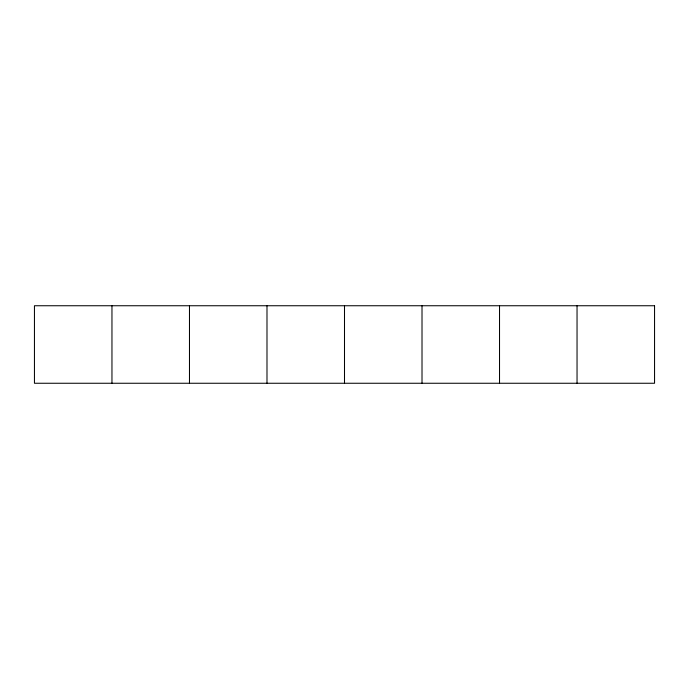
<?xml version="1.0" encoding="UTF-8"?>
<svg xmlns="http://www.w3.org/2000/svg" width="689" height="689" viewBox="0 0 689 689"><rect width="100%" height="100%" fill="white"/><g stroke="black" fill="none" stroke-linecap="round" stroke-linejoin="round"><path stroke-width="1.03" d="M577.038 305.744L577.038 383.256M499.525 305.744L499.525 383.256M422.012 305.744L422.012 383.256M344.5 305.744L344.5 383.256M266.988 305.744L266.988 383.256M189.475 305.744L189.475 383.256M111.962 305.744L111.962 383.256M654.55 305.744L34.45 305.744L34.45 383.256L654.55 383.256L654.55 305.744"/></g></svg>
